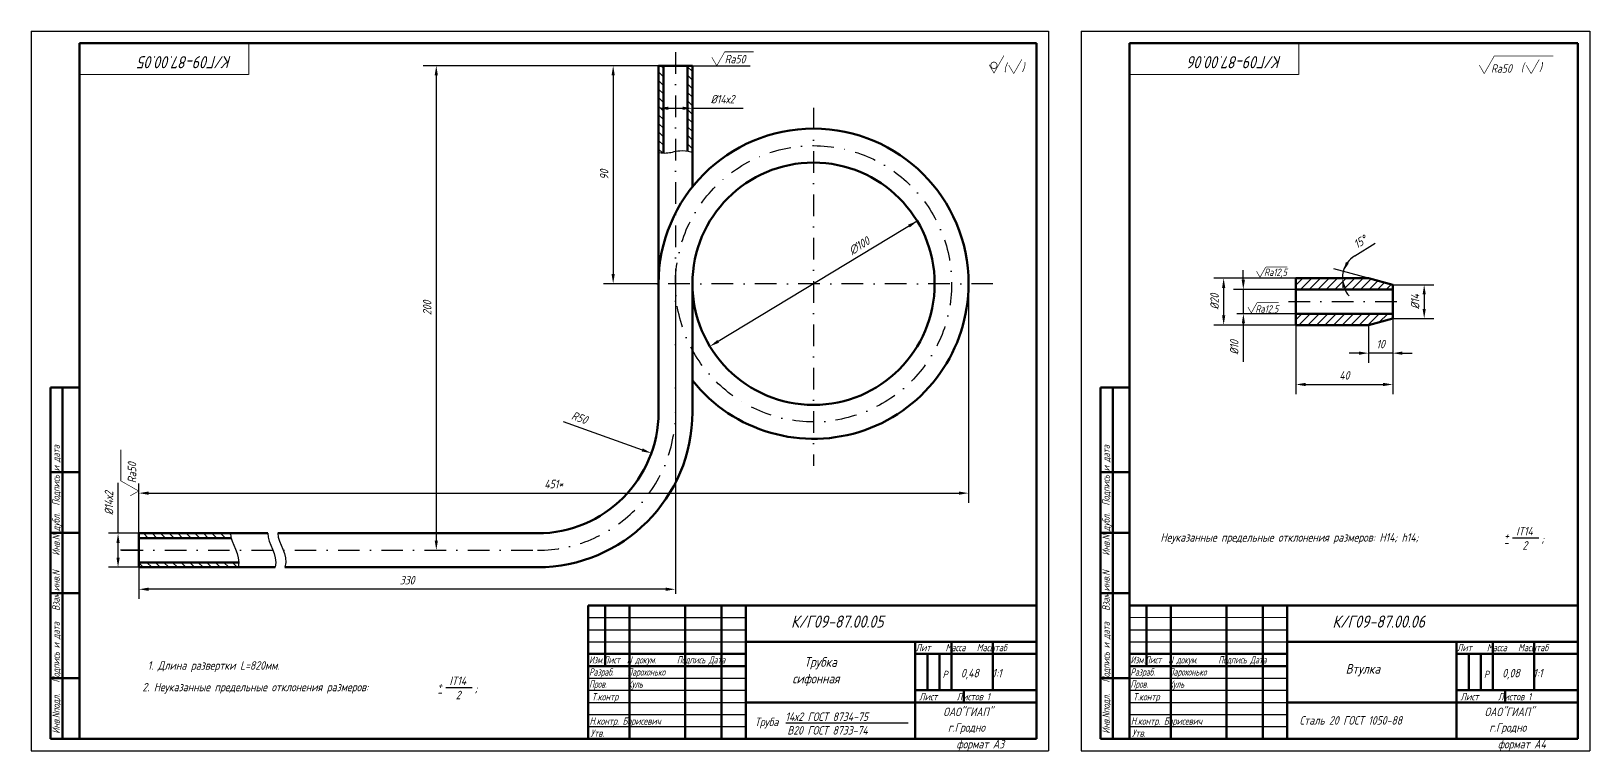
# Model space of a CAD drawing. Header units: inches. Extents: x 0 to 2138, y 0 to 841.
# Drawn here: x 1495 to 2138, y 8 to 305 of the extents above; entities that cross this region are included whole.
import ezdxf

# ---------------------------------------------------------------- set-up
doc = ezdxf.new("R2010")
doc.units = ezdxf.units.IN
doc.header["$LTSCALE"] = 0.7
doc.header["$MEASUREMENT"] = 0
doc.linetypes.add('DASHDOT', pattern=[25.4, 12.7, -6.35, 0, -6.35])
doc.linetypes.add('HIDDEN', pattern=[9.525, 6.35, -3.175])
doc.styles.add('ROMANC', font='romanc', dxfattribs={"width": 0.8, "oblique": 15, "height": 3.5})
doc.styles.get("Standard").update_dxf_attribs({"font": 'romand.shx', "width": 0.8, "oblique": 15, "height": 3.5})
doc.dimstyles.get("Standard").update_dxf_attribs({"dimtxt": 3.5, "dimasz": 4, "dimexe": 4, "dimexo": 0, "dimgap": 2, "dimtad": 1, "dimdec": 0, "dimdsep": 46, "dimtxsty": 'Standard', "dimcen": 0.09, "dimadec": 0, "dimazin": 0, "dimtfac": 1, "dimtdec": 0, "dimtmove": 0, "dimatfit": 3, "dimfxl": 0, "dimtolj": 1, "dimtzin": 0, "dimlwd": 25, "dimlwe": 25, "dimarcsym": 0})

# ---------------------------------------------------------------- blocks, each defined once
blk = doc.blocks.new('*D255')
at = {"color": 0, "lineweight": 25}
blk.add_line((1714.31, 143.63), (1746.97, 131.88), dxfattribs=at)
blk.add_solid([(1747.19, 132.5), (1746.74, 131.25), (1750.73, 130.52)], dxfattribs=at)
at = {"layer": 'DEFPOINTS', "color": 0, "lineweight": 25}
for p in [(1703.69, 147.46), (1750.73, 130.52)]:
    blk.add_point(p, dxfattribs=at)
at = {"color": 0, "lineweight": 25, "insert": (1721.08, 145.18), "char_height": 3.5, "attachment_point": 5, "rotation": 340.20113}
blk.add_mtext('\\A1;R50', dxfattribs=at)
blk = doc.blocks.new('*D256')
at = {"color": 0, "lineweight": 25}
for p, q in [((1753.69, 290.46), (1730.97, 290.46)), ((1734.97, 286.46), (1734.97, 204.46)), ((1753.69, 200.46), (1730.97, 200.46))]:
    blk.add_line(p, q, dxfattribs=at)
for points in [[(1734.3, 286.46), (1735.64, 286.46), (1734.97, 290.46)], [(1734.3, 204.46), (1735.64, 204.46), (1734.97, 200.46)]]:
    blk.add_solid(points, dxfattribs=at)
at = {"layer": 'DEFPOINTS', "color": 0, "lineweight": 25}
for p in [(1753.69, 290.46), (1734.97, 200.46), (1753.69, 200.46)]:
    blk.add_point(p, dxfattribs=at)
at = {"color": 0, "lineweight": 25, "insert": (1731.22, 245.46), "char_height": 3.5, "attachment_point": 5, "rotation": 90}
blk.add_mtext('\\A1;90', dxfattribs=at)
blk = doc.blocks.new('*D257')
at = {"color": 0, "lineweight": 25}
for p, q in [((1881.69, 200.46), (1881.69, 110.04)), ((1539.15, 97.46), (1539.15, 118.04)), ((1543.15, 114.04), (1877.69, 114.04))]:
    blk.add_line(p, q, dxfattribs=at)
for points in [[(1543.15, 114.7), (1543.15, 113.37), (1539.15, 114.04)], [(1877.69, 114.7), (1877.69, 113.37), (1881.69, 114.04)]]:
    blk.add_solid(points, dxfattribs=at)
at = {"layer": 'DEFPOINTS', "color": 0, "lineweight": 25}
for p in [(1881.69, 200.46), (1881.69, 114.04), (1539.15, 97.46)]:
    blk.add_point(p, dxfattribs=at)
at = {"color": 0, "lineweight": 25, "insert": (1710.42, 117.79), "char_height": 3.5, "attachment_point": 5}
blk.add_mtext('\\A1;451*', dxfattribs=at)
blk = doc.blocks.new('*D258')
at = {"color": 0, "lineweight": 25}
for p, q in [((1753.69, 290.46), (1753.69, 268.88)), ((1767.69, 290.46), (1767.69, 268.88)), ((1757.69, 272.88), (1763.69, 272.88)), ((1767.69, 272.88), (1788.58, 272.88))]:
    blk.add_line(p, q, dxfattribs=at)
for points in [[(1757.69, 273.54), (1757.69, 272.21), (1753.69, 272.88)], [(1763.69, 273.54), (1763.69, 272.21), (1767.69, 272.88)]]:
    blk.add_solid(points, dxfattribs=at)
at = {"layer": 'DEFPOINTS', "color": 0, "lineweight": 25}
for p in [(1753.69, 290.46), (1767.69, 290.46), (1767.69, 272.88)]:
    blk.add_point(p, dxfattribs=at)
at = {"color": 0, "lineweight": 25, "insert": (1780.13, 276.63), "char_height": 3.5, "attachment_point": 5}
blk.add_mtext('\\A1;%%C14х2', dxfattribs=at)
blk = doc.blocks.new('*D259')
at = {"color": 0, "lineweight": 25}
for p, q in [((1530.56, 97.46), (1530.56, 118.35)), ((1539.15, 97.46), (1526.56, 97.46)), ((1530.56, 87.46), (1530.56, 93.46)), ((1539.15, 83.46), (1526.56, 83.46))]:
    blk.add_line(p, q, dxfattribs=at)
for points in [[(1529.9, 93.46), (1531.23, 93.46), (1530.56, 97.46)], [(1529.9, 87.46), (1531.23, 87.46), (1530.56, 83.46)]]:
    blk.add_solid(points, dxfattribs=at)
at = {"layer": 'DEFPOINTS', "color": 0, "lineweight": 25}
for p in [(1530.56, 97.46), (1539.15, 97.46), (1539.15, 83.46)]:
    blk.add_point(p, dxfattribs=at)
at = {"color": 0, "lineweight": 25, "insert": (1526.81, 109.9), "char_height": 3.5, "attachment_point": 5, "rotation": 90}
blk.add_mtext('\\A1;%%C14х2', dxfattribs=at)
blk = doc.blocks.new('*D419')
at = {"color": 0, "lineweight": 25}
for p, q in [((2041.14, 211.97), (2049.54, 217.15)), ((2046.82, 202.75), (2032.5, 206.59))]:
    blk.add_line(p, q, dxfattribs=at)
for start, end in [(121.66195, 165), (122.44358, 143.72179), (165, 180), (201.27821, 222.55642)]:
    blk.add_arc((2046.82, 202.75), 10.83, start, end, dxfattribs=at)
for points in [[(2038.69, 208.87), (2037.49, 209.45), (2036.36, 205.55)], [(2036.07, 198.69), (2037.38, 198.94), (2035.99, 202.75)]]:
    blk.add_solid(points, dxfattribs=at)
at = {"layer": 'DEFPOINTS', "color": 0, "lineweight": 25}
for p in [(2016.85, 202.75), (2036.03, 203.69), (2046.82, 202.75), (2046.82, 202.75), (2056.82, 200.07)]:
    blk.add_point(p, dxfattribs=at)
at = {"color": 0, "lineweight": 25, "insert": (2043.37, 217.75), "char_height": 3.5, "attachment_point": 5, "rotation": 31.66195}
blk.add_mtext('\\A1;15°', dxfattribs=at)
blk = doc.blocks.new('*D420')
at = {"color": 0, "lineweight": 25}
for p, q in [((2056.82, 200.07), (2073.8, 200.07)), ((2069.8, 196.07), (2069.8, 190.08)), ((2056.82, 186.08), (2073.8, 186.08))]:
    blk.add_line(p, q, dxfattribs=at)
for points in [[(2069.14, 196.07), (2070.47, 196.07), (2069.8, 200.07)], [(2069.14, 190.08), (2070.47, 190.08), (2069.8, 186.08)]]:
    blk.add_solid(points, dxfattribs=at)
at = {"layer": 'DEFPOINTS', "color": 0, "lineweight": 25}
for p in [(2056.82, 200.07), (2056.82, 186.08), (2069.8, 186.08)]:
    blk.add_point(p, dxfattribs=at)
at = {"color": 0, "lineweight": 25, "insert": (2066.05, 193.07), "char_height": 3.5, "attachment_point": 5, "rotation": 90}
blk.add_mtext('\\A1;%%C14', dxfattribs=at)
blk = doc.blocks.new('*D421')
at = {"color": 0, "lineweight": 25}
for p, q in [((2046.82, 183.4), (2046.82, 167.81)), ((2056.82, 186.08), (2056.82, 167.81)), ((2042.82, 171.81), (2038.82, 171.81)), ((2056.82, 171.81), (2046.82, 171.81)), ((2060.82, 171.81), (2064.82, 171.81))]:
    blk.add_line(p, q, dxfattribs=at)
for points in [[(2042.82, 172.48), (2042.82, 171.14), (2046.82, 171.81)], [(2060.82, 172.48), (2060.82, 171.14), (2056.82, 171.81)]]:
    blk.add_solid(points, dxfattribs=at)
at = {"layer": 'DEFPOINTS', "color": 0, "lineweight": 25}
for p in [(2046.82, 183.4), (2056.82, 186.08), (2046.82, 171.81)]:
    blk.add_point(p, dxfattribs=at)
at = {"color": 0, "lineweight": 25, "insert": (2051.82, 175.56), "char_height": 3.5, "attachment_point": 5}
blk.add_mtext('\\A1;10', dxfattribs=at)
blk = doc.blocks.new('*D418')
at = {"color": 0, "lineweight": 25}
for p, q in [((2016.85, 183.4), (2016.85, 154.88)), ((2056.82, 186.08), (2056.82, 154.88)), ((2020.85, 158.88), (2052.82, 158.88))]:
    blk.add_line(p, q, dxfattribs=at)
for points in [[(2020.85, 159.55), (2020.85, 158.21), (2016.85, 158.88)], [(2052.82, 159.55), (2052.82, 158.21), (2056.82, 158.88)]]:
    blk.add_solid(points, dxfattribs=at)
at = {"layer": 'DEFPOINTS', "color": 0, "lineweight": 25}
for p in [(2016.85, 183.4), (2056.82, 186.08), (2056.82, 158.88)]:
    blk.add_point(p, dxfattribs=at)
at = {"color": 0, "lineweight": 25, "insert": (2036.84, 162.63), "char_height": 3.5, "attachment_point": 5}
blk.add_mtext('\\A1;40', dxfattribs=at)

msp = doc.modelspace()

# ---------------------------------------------------------------- hatches: boundary and pattern name
at = {"lineweight": 25}
h = msp.add_hatch(dxfattribs=at)
h.set_pattern_fill('ANSI31', color=256, scale=20, angle=90, style=0)
h.set_pattern_definition([(135, (-3104.3698, -2282.2233), (-1.767767, -1.767767), [])])
edge = h.paths.add_edge_path()
edge.add_spline(control_points=[(1577.28, 95.46), (1577.11, 96.13), (1577.02, 96.8), (1577.04, 97.46)], knot_values=[16.89827, 16.89827, 16.89827, 16.89827, 19.106376, 19.106376, 19.106376, 19.106376], degree=3, periodic=0)
edge.add_line((1577.04, 97.46), (1539.15, 97.46))
edge.add_line((1539.15, 97.46), (1539.15, 95.46))
edge.add_line((1539.15, 95.46), (1577.28, 95.46))
edge = h.paths.add_edge_path()
edge.add_line((1580.37, 85.46), (1539.15, 85.46))
edge.add_line((1539.15, 85.46), (1539.15, 83.46))
edge.add_line((1539.15, 83.46), (1580.11, 83.46))
edge.add_spline(control_points=[(1580.11, 83.46), (1580.29, 84.13), (1580.37, 84.8), (1580.37, 85.46)], knot_values=[29.152697, 29.152697, 29.152697, 29.152697, 30.972982, 30.972982, 30.972982, 30.972982], degree=3, periodic=0)

# ---------------------------------------------------------------- linework, layer by layer
for p, q in [((1494.69, 304.69), (1494.69, 7.69)), ((1494.69, 304.69), (1914.69, 304.69)), ((1914.69, 304.69), (1914.69, 7.69)), ((1928.19, 304.69), (1928.19, 7.69)), ((1928.19, 304.69), (2138.19, 304.69)), ((2138.19, 304.69), (2138.19, 7.69)), ((1753.69, 290.46), (1753.69, 254.41)), ((1753.69, 290.46), (1767.69, 290.46)), ((1767.69, 290.46), (1753.69, 290.46)), ((1767.69, 290.46), (1753.69, 290.46)), ((1767.69, 290.46), (1767.69, 282.1)), ((1767.69, 262.1), (1767.69, 240.41)), ((1494.69, 7.69), (1914.69, 7.69)), ((1928.19, 7.69), (2138.19, 7.69))]:
    msp.add_line(p, q)
at = {"lineweight": 50}
for p, q in [((1514.69, 299.69), (1514.69, 12.69)), ((1514.69, 299.69), (1909.69, 299.69)), ((1909.69, 299.69), (1909.69, 12.69)), ((1948.19, 299.69), (1948.19, 12.69)), ((1948.19, 299.69), (2133.19, 299.69)), ((2133.19, 299.69), (2133.19, 12.69)), ((1753.69, 290.46), (1753.69, 200.46)), ((1753.69, 290.46), (1767.69, 290.46)), ((1755.69, 290.46), (1755.69, 254.41)), ((1765.69, 290.46), (1765.69, 255.24)), ((1767.69, 290.46), (1767.69, 240.41)), ((1753.69, 200.46), (1753.69, 147.46)), ((1767.69, 200.46), (1767.69, 147.46)), ((2016.85, 202.75), (2016.85, 183.4)), ((2046.82, 202.75), (2016.85, 202.75)), ((2056.82, 200.07), (2046.82, 202.75)), ((2016.85, 198.08), (2056.82, 198.08)), ((2016.85, 188.08), (2056.82, 188.08)), ((2046.82, 183.4), (2016.85, 183.4)), ((2056.82, 186.08), (2046.82, 183.4)), ((1502.69, 157.69), (1502.69, 12.69)), ((1502.69, 157.69), (1514.69, 157.69)), ((1507.69, 157.69), (1507.69, 12.69)), ((1936.19, 157.69), (1936.19, 12.69)), ((1936.19, 157.69), (1948.19, 157.69)), ((1941.19, 157.69), (1941.19, 12.69)), ((1502.69, 122.69), (1514.69, 122.69)), ((1936.19, 122.69), (1948.19, 122.69)), ((1502.69, 97.69), (1514.69, 97.69)), ((1539.15, 97.46), (1592.34, 97.46)), ((1596.48, 97.46), (1703.69, 97.46)), ((1936.19, 97.69), (1948.19, 97.69)), ((1539.15, 95.46), (1577.28, 95.46)), ((1539.15, 85.46), (1580.37, 85.46)), ((1539.15, 83.46), (1595.4, 83.46)), ((1599.48, 83.46), (1703.69, 83.46)), ((1502.69, 72.69), (1514.69, 72.69)), ((1936.19, 72.69), (1948.19, 72.69)), ((1724.69, 67.69), (1724.69, 12.69)), ((1724.69, 67.69), (1909.69, 67.69)), ((1731.69, 67.69), (1731.69, 42.69)), ((1741.69, 67.69), (1741.69, 12.69)), ((1764.69, 67.69), (1764.69, 12.69)), ((1779.69, 67.69), (1779.69, 12.69)), ((1789.69, 67.69), (1789.69, 12.69)), ((1948.19, 67.69), (2133.19, 67.69)), ((1955.19, 67.69), (1955.19, 42.69)), ((1965.19, 67.69), (1965.19, 12.69)), ((1988.19, 67.69), (1988.19, 12.69)), ((2003.19, 67.69), (2003.19, 12.69)), ((2013.19, 67.69), (2013.19, 12.69)), ((1859.69, 52.69), (1859.69, 12.69)), ((1874.69, 52.69), (1874.69, 32.69)), ((1891.69, 52.69), (1891.69, 32.69)), ((2083.19, 52.69), (2083.19, 12.69)), ((2098.19, 52.69), (2098.19, 32.69)), ((2115.19, 52.69), (2115.19, 32.69)), ((1724.69, 47.69), (1789.69, 47.69)), ((1859.69, 47.69), (1909.69, 47.69)), ((1864.69, 47.69), (1864.69, 32.69)), ((1869.69, 47.69), (1869.69, 32.69)), ((1948.19, 47.69), (2013.19, 47.69)), ((2083.19, 47.69), (2133.19, 47.69)), ((2088.19, 47.69), (2088.19, 32.69)), ((2093.19, 47.69), (2093.19, 32.69)), ((1724.69, 42.69), (1789.69, 42.69)), ((1948.19, 42.69), (2013.19, 42.69)), ((1502.69, 37.69), (1514.69, 37.69)), ((1859.69, 32.69), (1909.69, 32.69)), ((1879.69, 32.69), (1879.69, 27.69)), ((1936.19, 37.69), (1948.19, 37.69)), ((2083.19, 32.69), (2133.19, 32.69)), ((2103.19, 32.69), (2103.19, 27.69)), ((1502.69, 12.69), (1909.69, 12.69)), ((1936.19, 12.69), (2133.19, 12.69))]:
    msp.add_line(p, q, dxfattribs=at)
at = {"lineweight": 25}
for p, q in [((1753.69, 290.46), (1656.52, 290.46)), ((1755.69, 289.41), (1754.64, 290.46)), ((1767.69, 288.02), (1765.69, 290.02)), ((1767.69, 290.46), (1791.57, 290.46)), ((1661.95, 286.46), (1661.95, 94.46)), ((1755.69, 285.88), (1753.69, 287.88)), ((1755.69, 282.34), (1753.69, 284.34)), ((1767.69, 284.48), (1765.69, 286.48)), ((1755.69, 278.81), (1753.69, 280.81)), ((1755.69, 275.27), (1753.69, 277.27)), ((1767.69, 280.95), (1765.69, 282.95)), ((1767.69, 277.41), (1765.69, 279.41)), ((1755.69, 271.74), (1753.69, 273.74)), ((1767.69, 273.88), (1765.69, 275.88)), ((1767.69, 270.34), (1765.69, 272.34)), ((1755.69, 268.2), (1753.69, 270.2)), ((1755.69, 264.66), (1753.69, 266.66)), ((1767.69, 266.81), (1765.69, 268.81)), ((1767.69, 263.27), (1765.69, 265.27)), ((1755.69, 261.13), (1753.69, 263.13)), ((1755.69, 257.59), (1753.69, 259.59)), ((1767.69, 259.74), (1765.69, 261.74)), ((1767.69, 256.2), (1765.69, 258.2)), ((1755.31, 254.44), (1753.69, 256.06)), ((1860.48, 226.31), (1778.31, 176.67)), ((1995.13, 202.08), (1995.13, 206.08)), ((1760.69, 200.46), (1760.69, 72.46)), ((2016.85, 202.75), (1983.01, 202.75)), ((2016.85, 199.91), (2019.69, 202.75)), ((2018.77, 198.08), (2023.44, 202.75)), ((2022.31, 198.08), (2026.86, 202.63)), ((2025.84, 198.08), (2030.52, 202.75)), ((2029.38, 198.08), (2034.05, 202.75)), ((2032.91, 198.08), (2037.59, 202.75)), ((2036.45, 198.08), (2041.12, 202.75)), ((2039.98, 198.08), (2044.66, 202.75)), ((2043.52, 198.08), (2047.9, 202.46)), ((2047.06, 198.08), (2050.69, 201.71)), ((2050.59, 198.08), (2053.48, 200.96)), ((2054.13, 198.08), (2056.27, 200.22)), ((1987.01, 198.75), (1987.01, 187.4)), ((2016.85, 198.08), (1991.13, 198.08)), ((1995.13, 198.08), (1995.13, 188.08)), ((2026.82, 198.08), (2024.82, 198.08)), ((2016.85, 188.08), (1992.42, 188.08)), ((2016.85, 185.58), (2019.35, 188.08)), ((2018.1, 183.4), (2022.78, 188.08)), ((2021.77, 183.4), (2026.45, 188.08)), ((2022.85, 188.01), (2022.91, 188.08)), ((2026.82, 188.08), (2022.85, 188.08)), ((2025.31, 183.4), (2029.98, 188.08)), ((2028.84, 183.4), (2033.52, 188.08)), ((2032.38, 183.4), (2037.06, 188.08)), ((2035.91, 183.4), (2040.59, 188.08)), ((2039.45, 183.4), (2044.13, 188.08)), ((2042.98, 183.4), (2047.66, 188.08)), ((2046.52, 183.4), (2051.2, 188.08)), ((2051.24, 184.58), (2054.73, 188.08)), ((2056.07, 185.87), (2056.82, 186.63)), ((2016.85, 183.4), (1983.01, 183.4)), ((1995.13, 184.08), (1995.13, 168.25)), ((1539.15, 90.46), (1531.62, 90.46)), ((2106.32, 95.58), (2117.15, 95.58)), ((1539.15, 83.46), (1539.15, 70.36)), ((1756.69, 74.36), (1543.15, 74.36)), ((1724.69, 62.69), (1789.69, 62.69)), ((1724.69, 57.69), (1789.69, 57.69)), ((1724.69, 52.69), (1789.69, 52.69)), ((1948.19, 57.69), (2013.19, 57.69)), ((1948.19, 52.69), (2013.19, 52.69)), ((1665.93, 33.82), (1676.76, 33.82)), ((1724.69, 37.69), (1789.69, 37.69)), ((1724.69, 32.69), (1789.69, 32.69)), ((1948.19, 37.69), (2013.19, 37.69)), ((1948.19, 32.69), (2013.19, 32.69)), ((1724.69, 27.69), (1789.69, 27.69)), ((1948.19, 27.69), (2013.19, 27.69)), ((1724.69, 22.69), (1789.69, 22.69)), ((1948.19, 22.69), (2013.19, 22.69)), ((1724.69, 17.69), (1789.69, 17.69)), ((1806.21, 19.2), (1856.8, 19.2)), ((1948.19, 17.69), (2013.19, 17.69))]:
    msp.add_line(p, q, dxfattribs=at)
at = {"linetype": 'DASHDOT'}
for p, q in [((1760.69, 296), (1760.69, 147.46)), ((1817.69, 273.02), (1817.69, 125.31)), ((2013.85, 193.08), (2060.1, 193.08)), ((1531.98, 90.46), (1703.69, 90.46))]:
    msp.add_line(p, q, dxfattribs=at)
at = {"linetype": 'HIDDEN', "lineweight": 25}
for p, q in [((1753.69, 281.96), (1753.69, 262.19)), ((1767.69, 282.18), (1767.69, 261.61))]:
    msp.add_line(p, q, dxfattribs=at)
at = {"color": 0, "linetype": 'DASHDOT'}
msp.add_line((1891.78, 200.46), (1744.61, 200.46), dxfattribs=at)
at = {"linetype": 'Continuous', "lineweight": 50}
for p, q in [((2056.82, 200.08), (2056.82, 186.08)), ((1539.15, 97.46), (1539.15, 83.46))]:
    msp.add_line(p, q, dxfattribs=at)
at = {"lineweight": 15}
msp.add_line((1948.19, 62.69), (2013.19, 62.69), dxfattribs=at)
at = {"color": 1, "lineweight": 50}
for p, q in [((1789.69, 52.69), (1909.69, 52.69)), ((2013.19, 52.69), (2133.19, 52.69)), ((1789.69, 27.69), (1909.69, 27.69)), ((2013.19, 27.69), (2133.19, 27.69))]:
    msp.add_line(p, q, dxfattribs=at)
for points, const_width in [([(1584.55, 286.81), (1584.55, 299.81)], 0.5), ([(1777.74, 290.41), (1781.01, 296.16)], 0.25), ([(1781.01, 296.16), (1792.93, 296.16)], 0.3), ([(2018.04, 286.81), (2018.04, 299.81)], 0.5), ([(1775.71, 293.91), (1777.74, 290.41)], 0.25), ([(1890.18, 290.85), (1892.21, 287.35)], 0.25), ([(1892.13, 287.3), (1896.3, 294.64)], 0.25), ([(1898.3, 290.66), (1900.34, 287.16)], 0.25), ([(1900.34, 287.16), (1903.68, 293.05)], 0.25), ([(2092.56, 290.66), (2094.59, 287.16)], 0.25), ([(2094.59, 287.16), (2098.76, 294.5)], 0.25), ([(2098.76, 294.5), (2123.12, 294.5)], 0.3), ([(2111.93, 290.66), (2113.97, 287.16)], 0.25), ([(2113.97, 287.16), (2117.31, 293.05)], 0.25), ([(1514.55, 286.81), (1584.55, 286.81)], 0.5), ([(1948.04, 286.81), (2018.04, 286.81)], 0.5), ([(2002.02, 203.13), (2004.43, 207.38)], 0.25), ([(2004.43, 207.38), (2013.3, 207.38)], 0.3), ([(2000.61, 205.54), (2002.02, 203.13)], 0.25), ([(1997.03, 190.86), (1998.43, 188.44)], 0.25), ([(1998.43, 188.44), (2000.84, 192.69)], 0.25), ([(2000.84, 192.69), (2009.71, 192.69)], 0.3), ([(1531.72, 119.09), (1531.72, 131.96)], 0.3), ([(1539.06, 114.92), (1531.72, 119.09)], 0.25), ([(1535.56, 112.89), (1539.06, 114.92)], 0.25)]:
    msp.add_lwpolyline(points, dxfattribs=dict(const_width=const_width))
at = {"const_width": 0.3}
for points in [[(1893.43, 290.61, 1.02775), (1890.87, 290.61, 1.02775)], [(1893.44, 290.58, -1.02775), (1890.88, 290.58, -1.02775)]]:
    msp.add_lwpolyline(points, format="xyb", dxfattribs=at)
msp.add_lwpolyline([(1753.69, 254.71, 0.005854), (1754.12, 254.62, 0.069654), (1756.91, 254.42, 0.045006), (1759.44, 254.82, -0.037919), (1762.44, 255.33, -0.090658), (1767.08, 254.94, -0.007414), (1767.69, 254.76)], format="xyb")
at = {"linetype": 'DASHDOT'}
msp.add_circle((1817.69, 200.46), 57, dxfattribs=at)
at = {"lineweight": 50}
for centre, radius, start, end in [((1817.69, 200.46), 64, 0, 180), ((1817.69, 200.46), 50, 0, 180), ((1817.69, 200.46), 50, 180, 0), ((1817.69, 200.46), 64, 218.62483, 0), ((1703.69, 147.46), 50, 270, 0), ((1703.69, 147.46), 64, 270, 0)]:
    msp.add_arc(centre, radius, start, end, dxfattribs=at)
at = {"linetype": 'DASHDOT', "lineweight": 25}
msp.add_arc((1703.69, 147.46), 57, 270, 0, dxfattribs=at)
at = {"lineweight": 25}
for points in [[(1577.04, 97.46), (1576.88, 93.27), (1581.49, 88.7), (1580.11, 83.46)], [(1592.34, 97.46), (1592.17, 93.27), (1596.78, 88.7), (1595.4, 83.46)], [(1596.48, 97.46), (1596.51, 93.27), (1601.06, 88.7), (1599.48, 83.46)]]:
    msp.add_open_spline(points, degree=3, dxfattribs=at)
for points in [[(1661.28, 286.46), (1662.61, 286.46), (1661.95, 290.46)], [(1986.35, 198.75), (1987.68, 198.75), (1987.01, 202.75)], [(1994.46, 202.08), (1995.79, 202.08), (1995.13, 198.08)], [(1986.35, 187.4), (1987.68, 187.4), (1987.01, 183.4)], [(1994.5, 184.08), (1995.83, 184.08), (1995.16, 188.08)], [(1777.97, 177.24), (1778.66, 176.1), (1774.89, 174.6)], [(1661.28, 94.46), (1662.61, 94.46), (1661.95, 90.46)], [(1543.15, 75.03), (1543.15, 73.7), (1539.15, 74.36)], [(1756.69, 75.03), (1756.69, 73.7), (1760.69, 74.36)]]:
    msp.add_solid(points, dxfattribs=at)
at = {"color": 0, "linetype": 'ByBlock'}
msp.add_solid([(1857.43, 223.72), (1856.76, 224.87), (1860.55, 226.31)], dxfattribs=at)
at = {"layer": 'DEFPOINTS', "color": 0, "linetype": 'ByBlock'}
for p in [(1791.56, 290.03), (1539.44, 128.74)]:
    msp.add_point(p, dxfattribs=at)

# ---------------------------------------------------------------- texts
at = {"style": 'ROMANC', "oblique": 15, "width": 0.8}
for s, p in [('(', (1896.15, 287.99)), (')', (1903.65, 288.13)), ('(', (2109.78, 287.99)), (')', (2117.28, 288.13))]:
    msp.add_text(s, height=3.5, dxfattribs=at).set_placement(p)
at = {"lineweight": 35, "char_height": 5, "width": 116.2188, "attachment_point": 1, "rotation": 180}
for s, insert in [('К/Г09-87.00.05 ', (1577.42, 289.39)), ('К/Г09-87.00.06 ', (2010.92, 289.39))]:
    msp.add_mtext(s, dxfattribs=dict(at, insert=insert))
at = {"lineweight": 25, "attachment_point": 1}
for s, insert, char_height, width in [('Ra50', (1780.99, 294.9), 3.5, 29.1251), ('Ra50', (2097.38, 291.04), 3.5, 29.1251), ('Ra12,5', (2003.7, 206.7), 3, 25.3892), ('Ra12,5', (2000.12, 191.55), 3, 25.3892), (' Неуказанные предельные отклонения размеров: H14; h14; ', (1959.06, 97.51), 3.5, 158.004), ('+', (2102.82, 98.28), 3.5, 4.3989), ('IT14', (2107.77, 100.1), 3.5, 19.7907), ('-', (2102.59, 95.35), 3.5, 6.6548), ('2', (2110.38, 94.22), 3.5, 17.1446), (';', (2118.2, 96.94), 3.5, 9.0235), ('{\\W0.7;Лит    Масса   Масштаб}', (1859.89, 51.8), 3, 48.3624), ('{\\W0.7;Лит    Масса   Масштаб}', (2083.38, 51.8), 3, 48.3624), ('{\\W0.6; Изм.Лист  N докум.      Подпись Дата\\P Разраб.    Парохонько\\P Пров.      Куль}', (1723.61, 46.74), 3, 75.9719), ('{\\W0.6; Изм.Лист  N докум.      Подпись Дата\\P Разраб.    Парохонько\\P Пров.      Куль}', (1947.11, 46.74), 3, 75.9719), ('1. Длина развертки L=820мм.', (1542.78, 44.67), 3.5, 98.3226), ('Р', (1870.97, 40.72), 3, 4.7355), ('0,48   1:1', (1878.54, 41.52), 3.5, 30.5998), ('Р', (2094.46, 40.72), 3, 4.7355), ('0,08   1:1', (2102.03, 41.52), 3.5, 30.5998), ('2. Неуказанные предельные отклонения размеров:  ', (1540.62, 35.75), 3.5, 158.004), ('+', (1662.43, 36.52), 3.5, 4.3989), ('IT14', (1667.38, 38.34), 3.5, 19.7907), ('2', (1669.99, 32.47), 3.5, 17.1446), (';', (1677.82, 35.19), 3.5, 9.0235), ('-', (1662.2, 33.59), 3.5, 6.6548), ('{\\W0.7;Т.контр}', (1726.13, 31.48), 3, 65.7648), ('Лист     Листов 1', (1861.3, 31.56), 3, 49.4707), ('{\\W0.7;Т.контр}', (1949.62, 31.48), 3, 65.7648), ('Лист     Листов 1', (2084.79, 31.56), 3, 49.4707), ('{\\W0.7; Н.контр. Борисевич}', (1723.68, 21.47), 3, 40.546), ('Труба', (1793.43, 21.38), 3.5, 36.5786), ('14х2 ГОСТ 8734-75', (1806.09, 23.52), 3.5, 73.1572), ('{\\W0.7; Н.контр. Борисевич}', (1947.17, 21.47), 3, 40.546), ('Сталь 20 ГОСТ 1050-88', (2018.33, 22), 3.5, 67.3789), ('{\\W0.7;Утв.     }', (1725.61, 16.48), 3, 39.2217), ('В20 ГОСТ 8733-74', (1806.86, 17.88), 3.5, 72.5735), ('г.Гродно', (1873.19, 19.07), 3.5, 35.0627), ('{\\W0.7;Утв.     }', (1949.11, 16.48), 3, 39.2217), ('г.Гродно', (2096.68, 19.07), 3.5, 35.0627), ('формат А3', (1876.71, 12.2), 3.5, 32.7454), ('формат А4', (2100.21, 12.2), 3.5, 32.7454)]:
    msp.add_mtext(s, dxfattribs=dict(at, insert=insert, char_height=char_height, width=width))
at = {"lineweight": 25, "char_height": 3.5, "attachment_point": 5}
for s, insert, rotation in [('\\A1;∅100', (1836.54, 216.11), 31.14032), ('\\A1;200', (1658.2, 190.46), 90), ('\\A1;%%C20', (1983.26, 193.07), 90), ('\\A1;%%C10', (1991.38, 174.16), 90)]:
    msp.add_mtext(s, dxfattribs=dict(at, insert=insert, rotation=rotation))
at = {"lineweight": 25, "attachment_point": 1, "rotation": 90}
for s, insert, char_height, width in [('Ra50', (1534.56, 118.17), 3.5, 29.1251), ('{\\W0.7; Инв.Nподл.   Подпись и дата   Взам.инв.N    Инв.N дубл.  Подпись и дата}', (1503.45, 13.21), 3, 144.2887), ('{\\W0.7; Инв.Nподл.   Подпись и дата   Взам.инв.N    Инв.N дубл.  Подпись и дата}', (1936.95, 13.21), 3, 144.2887)]:
    msp.add_mtext(s, dxfattribs=dict(at, insert=insert, char_height=char_height, width=width))
at = {"lineweight": 25, "insert": (1649.92, 78.11), "char_height": 3.5, "attachment_point": 5}
msp.add_mtext('\\A1;330', dxfattribs=at)
at = {"lineweight": 35, "attachment_point": 1}
for s, insert, char_height, width in [('К/Г09-87.00.05', (1808.42, 63.53), 5, 116.2188), ('К/Г09-87.00.06', (2031.92, 63.53), 5, 116.2188), ('ОАО"ГИАП"', (1871.27, 25.51), 3.5, 36.171), ('ОАО"ГИАП"', (2094.77, 25.51), 3.5, 36.171)]:
    msp.add_mtext(s, dxfattribs=dict(at, insert=insert, char_height=char_height, width=width))
at = {"lineweight": 30, "char_height": 4, "width": 61.9449, "attachment_point": 1}
for s, insert in [('Трубка ', (1813.89, 46.35)), ('сифонная', (1808.96, 39.5)), ('Втулка ', (2037.38, 43.52))]:
    msp.add_mtext(s, dxfattribs=dict(at, insert=insert))

# ---------------------------------------------------------------- dimensions: what is measured, and where the dimension line sits
at = {"lineweight": 25}
dim = msp.add_linear_dim(base=(1734.97, 200.46), p1=(1753.69, 290.46), p2=(1753.69, 200.46), angle=90, dimstyle='Standard', dxfattribs=at)
dim.commit()
dim.dimension.update_dxf_attribs({"geometry": '*D256', "text_midpoint": (1731.22, 245.46)})
for base, p1, p2, text, picture, middle in [((1767.69, 272.88), (1753.69, 290.46), (1767.69, 290.46), '%%C14х2', '*D258', (1780.13, 276.63)), ((1881.69, 114.04), (1539.15, 97.46), (1881.69, 200.46), '451*', '*D257', (1710.42, 117.79))]:
    dim = msp.add_linear_dim(base=base, p1=p1, p2=p2, text=text, dimstyle='Standard', dxfattribs=at)
    dim.commit()
    dim.dimension.update_dxf_attribs({"geometry": picture, "text_midpoint": middle})
dim = msp.add_angular_dim_2l(base=(2036.03, 203.69), line1=((2046.82, 202.75), (2016.85, 202.75)), line2=((2056.82, 200.07), (2046.82, 202.75)), dimstyle='Standard', dxfattribs=at)
dim.commit()
dim.dimension.update_dxf_attribs({"geometry": '*D419', "text_midpoint": (2043.37, 217.75)})
for base, p1, p2, text, picture, middle in [((2069.8, 186.08), (2056.82, 200.07), (2056.82, 186.08), '%%C14', '*D420', (2066.05, 193.07)), ((1530.56, 97.46), (1539.15, 83.46), (1539.15, 97.46), '%%C14х2', '*D259', (1526.81, 109.9))]:
    dim = msp.add_linear_dim(base=base, p1=p1, p2=p2, angle=90, text=text, dimstyle='Standard', dxfattribs=at)
    dim.commit()
    dim.dimension.update_dxf_attribs({"geometry": picture, "text_midpoint": middle})
for base, p1, p2, picture, middle in [((2056.82, 158.88), (2016.85, 183.4), (2056.82, 186.08), '*D418', (2036.84, 162.63)), ((2046.82, 171.81), (2056.82, 186.08), (2046.82, 183.4), '*D421', (2051.82, 175.56))]:
    dim = msp.add_linear_dim(base=base, p1=p1, p2=p2, dimstyle='Standard', dxfattribs=at)
    dim.commit()
    dim.dimension.update_dxf_attribs({"geometry": picture, "text_midpoint": middle})
dim = msp.add_radius_dim(center=(1703.69, 147.46), mpoint=(1750.73, 130.52), dimstyle='Standard', dxfattribs=at)
dim.commit()
dim.dimension.update_dxf_attribs({"geometry": '*D255', "text_midpoint": (1719.81, 141.65), "dimtype": 164})

doc.saveas('drawing.dxf')
